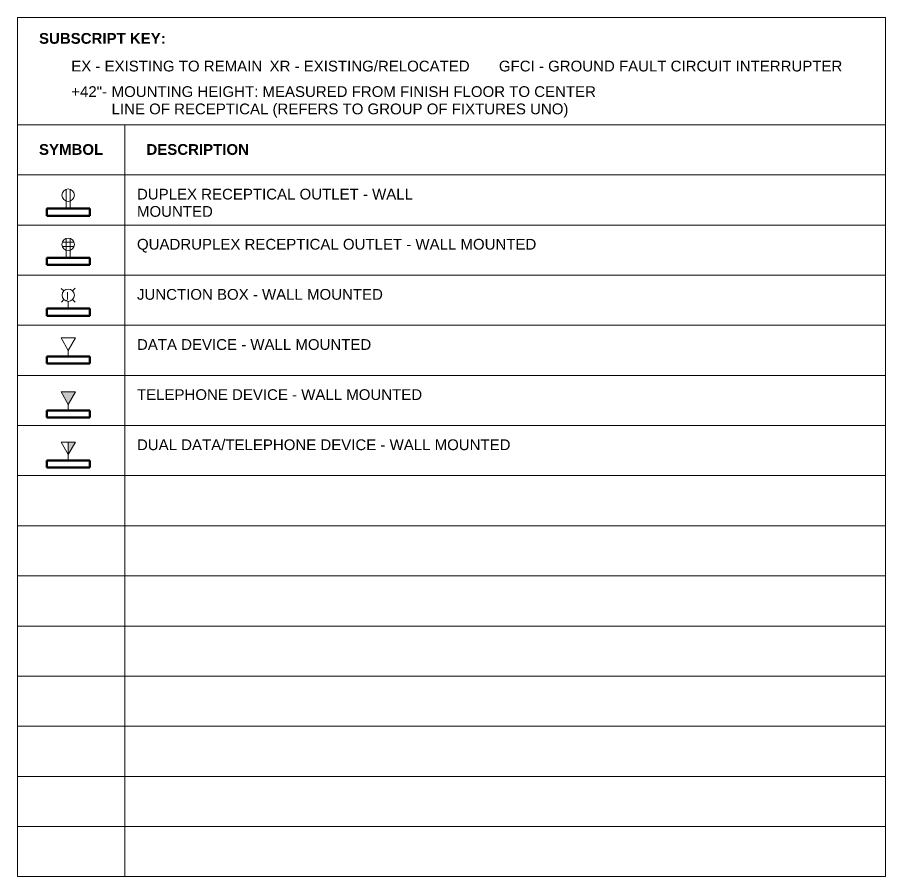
# Model space of a CAD drawing. Header units: inches. Extents: x 1 to 5284, y -575 to 1641.
# Drawn here: x 1 to 729, y -527 to 193 of the extents above; entities that cross this region are included whole.
import ezdxf

# ---------------------------------------------------------------- set-up
doc = ezdxf.new("R2010")
doc.units = ezdxf.units.IN
doc.header["$MEASUREMENT"] = 0
for name, color, linetype, lineweight in [('A-ANNO-NOTE', 131, 'Continuous', 20), ('A-DETL-THIN', 151, 'Continuous', 9), ('A-WALL', 113, 'Continuous', 50), ('G-ANNO-TEXT', 231, 'Continuous', 9)]:
    doc.layers.add(name, color=color, linetype=linetype, lineweight=lineweight)
doc.styles.add('Arial', font='arial.ttf', dxfattribs={"height": 9})
doc.styles.add('Arial_B', font='arialbd.ttf', dxfattribs={"height": 9})
doc.styles.add('Tahoma', font='tahoma.ttf', dxfattribs={"height": 6})

# ---------------------------------------------------------------- blocks, each defined once
blk = doc.blocks.new('Family - ___-132026-_A1006 - Tel_Data_Elec Legend')
at = {"layer": 'A-ANNO-NOTE'}
for p, q in [((42.34, 33.03), (42.34, 49.23)), ((45.82, 33.03), (45.82, 49.23))]:
    blk.add_line(p, q, dxfattribs=at)
blk.add_circle((44.08, 44.28), 5.25, dxfattribs=at)
at = {"layer": 'A-WALL'}
for p, q in [((62.09, 33.03), (26.09, 33.03)), ((26.09, 33.03), (26.09, 27.03)), ((62.09, 27.03), (62.09, 33.03)), ((26.09, 27.03), (62.09, 27.03))]:
    blk.add_line(p, q, dxfattribs=at)
blk = doc.blocks.new('Family - ___-132060-_A1006 - Tel_Data_Elec Legend')
at = {"layer": 'A-ANNO-NOTE'}
for p, q in [((40.4, -35.93), (38.28, -33.81)), ((47.7, -35.87), (49.82, -33.74)), ((40.47, -43.23), (38.34, -45.35)), ((47.76, -43.16), (49.89, -45.29)), ((44.08, -50.79), (44.08, -44.7))]:
    blk.add_line(p, q, dxfattribs=at)
blk.add_circle((44.08, -39.55), 5.16, dxfattribs=at)
at = {"layer": 'A-WALL'}
for p, q in [((62.09, -50.79), (26.09, -50.79)), ((26.09, -50.79), (26.09, -56.79)), ((62.09, -56.79), (62.09, -50.79)), ((26.09, -56.79), (62.09, -56.79))]:
    blk.add_line(p, q, dxfattribs=at)
at = {"layer": 'A-ANNO-NOTE', "lineweight": 9, "insert": (42.39, -36.78), "char_height": 6, "width": 3.939, "attachment_point": 1, "style": 'Tahoma'}
blk.add_mtext('J', dxfattribs=at)
blk = doc.blocks.new('Family - ___-132090-_A1006 - Tel_Data_Elec Legend')
at = {"layer": 'A-ANNO-NOTE'}
for p, q in [((42.34, -8.21), (42.34, 7.99)), ((45.82, -8.21), (45.82, 7.99)), ((49.03, 4.78), (39.13, 4.78)), ((49.03, 1.29), (39.13, 1.29))]:
    blk.add_line(p, q, dxfattribs=at)
blk.add_circle((44.08, 3.03), 5.25, dxfattribs=at)
at = {"layer": 'A-WALL'}
for p, q in [((62.09, -8.21), (26.09, -8.21)), ((26.09, -8.21), (26.09, -14.21)), ((26.09, -14.21), (62.09, -14.21)), ((62.09, -14.21), (62.09, -8.21))]:
    blk.add_line(p, q, dxfattribs=at)
blk = doc.blocks.new('Family - ___-132120-_A1006 - Tel_Data_Elec Legend')
at = {"layer": 'A-ANNO-NOTE', "lineweight": 9}
blk.add_hatch(color=256, dxfattribs=at).paths.add_polyline_path([(44.08, -131.11), (50.08, -120.65), (38.08, -120.65)], flags=0)
at = {"layer": 'A-ANNO-NOTE'}
for p, q in [((38.08, -120.65), (44.08, -131.11)), ((50.08, -120.65), (38.08, -120.65)), ((44.08, -131.11), (38.08, -120.65)), ((50.08, -120.65), (38.08, -120.65)), ((44.08, -131.11), (50.08, -120.65)), ((44.08, -131.11), (50.08, -120.65)), ((44.08, -136.03), (44.08, -131.11))]:
    blk.add_line(p, q, dxfattribs=at)
at = {"layer": 'A-WALL'}
for p, q in [((62.09, -136.03), (26.09, -136.03)), ((26.09, -136.03), (26.09, -142.03)), ((62.09, -142.03), (62.09, -136.03)), ((26.09, -142.03), (62.09, -142.03))]:
    blk.add_line(p, q, dxfattribs=at)
blk = doc.blocks.new('Family - ___-132150-_A1006 - Tel_Data_Elec Legend')
at = {"layer": 'A-ANNO-NOTE'}
for p, q in [((44.08, -85.86), (38.08, -75.4)), ((50.08, -75.4), (38.08, -75.4)), ((44.08, -85.86), (50.08, -75.4)), ((44.08, -90.78), (44.08, -85.86))]:
    blk.add_line(p, q, dxfattribs=at)
at = {"layer": 'A-WALL'}
for p, q in [((62.09, -90.78), (26.09, -90.78)), ((26.09, -90.78), (26.09, -96.78)), ((62.09, -96.78), (62.09, -90.78)), ((26.09, -96.78), (62.09, -96.78))]:
    blk.add_line(p, q, dxfattribs=at)
blk = doc.blocks.new('Family - ___-132180-_A1006 - Tel_Data_Elec Legend')
at = {"layer": 'A-ANNO-NOTE', "lineweight": 9}
blk.add_hatch(color=256, dxfattribs=at).paths.add_polyline_path([(44.09, -173.1), (50.09, -162.64), (44.09, -162.64)], flags=0)
at = {"layer": 'A-ANNO-NOTE'}
for p, q in [((44.09, -173.1), (38.09, -162.64)), ((50.09, -162.64), (38.09, -162.64)), ((50.09, -162.64), (44.09, -162.64)), ((44.09, -162.64), (44.09, -173.1)), ((44.09, -173.1), (50.09, -162.64)), ((44.09, -178.02), (44.09, -162.64)), ((44.09, -173.1), (50.09, -162.64))]:
    blk.add_line(p, q, dxfattribs=at)
at = {"layer": 'A-WALL'}
for p, q in [((62.09, -178.02), (26.09, -178.02)), ((26.09, -178.02), (26.09, -184.02)), ((62.09, -184.02), (62.09, -178.02)), ((26.09, -184.02), (62.09, -184.02))]:
    blk.add_line(p, q, dxfattribs=at)

msp = doc.modelspace()

# ---------------------------------------------------------------- linework, layer by layer
at = {"layer": 'A-DETL-THIN'}
for p, q in [((1.48, 193.26), (728.97, 193.26)), ((1.48, -526.74), (1.48, 193.26)), ((728.97, 193.26), (728.97, -526.74)), ((1.48, 103.26), (728.97, 103.26)), ((91.48, -526.74), (91.48, 103.26)), ((1.48, 61.26), (728.97, 61.26)), ((1.48, 19.26), (728.97, 19.26)), ((1.48, -22.74), (728.97, -22.74)), ((1.48, -64.74), (728.97, -64.74)), ((1.48, -106.74), (728.97, -106.74)), ((1.48, -148.74), (728.97, -148.74)), ((1.48, -190.74), (728.97, -190.74)), ((1.48, -232.74), (728.97, -232.74)), ((1.48, -274.74), (728.97, -274.74)), ((1.48, -316.74), (728.97, -316.74)), ((1.48, -358.74), (728.97, -358.74)), ((1.48, -400.74), (728.97, -400.74)), ((1.48, -442.74), (728.97, -442.74)), ((1.48, -484.74), (728.97, -484.74)), ((1.48, -484.74), (728.97, -484.74)), ((728.97, -526.74), (1.48, -526.74))]:
    msp.add_line(p, q, dxfattribs=at)

# ---------------------------------------------------------------- block references
at = {"lineweight": 13}
for name in ['Family - ___-132026-_A1006 - Tel_Data_Elec Legend', 'Family - ___-132090-_A1006 - Tel_Data_Elec Legend', 'Family - ___-132060-_A1006 - Tel_Data_Elec Legend', 'Family - ___-132150-_A1006 - Tel_Data_Elec Legend', 'Family - ___-132120-_A1006 - Tel_Data_Elec Legend', 'Family - ___-132180-_A1006 - Tel_Data_Elec Legend']:
    msp.add_blockref(name, (0, 0), dxfattribs=at)

# ---------------------------------------------------------------- texts
at = {"layer": 'G-ANNO-TEXT', "color": 7, "char_height": 9, "attachment_point": 1}
for s, insert, width, style in [('SUBSCRIPT KEY:', (19.61, 180.14), 130.29, 'Arial_B'), ('EX - EXISTING TO REMAIN', (46.61, 156.94), 195.132, 'Arial'), ('XR - EXISTING/RELOCATED', (212.79, 156.94), 204.828, 'Arial'), ('GFCI - GROUND FAULT CIRCUIT INTERRUPTER', (404.95, 156.94), 352.692, 'Arial'), ('+42"-', (46.61, 135.55), 36.663, 'Arial'), ('MOUNTING HEIGHT: MEASURED FROM FINISH FLOOR TO CENTER ', (80.43, 135.55), 502.677, 'Arial'), ('LINE OF RECEPTICAL (REFERS TO GROUP OF FIXTURES UNO)', (80.43, 121.05), 469.347, 'Arial'), ('SYMBOL', (19.61, 87.06), 66.054, 'Arial_B'), ('DESCRIPTION', (109.61, 87.06), 105.444, 'Arial_B'), ('DUPLEX RECEPTICAL OUTLET - WALL ', (101.7, 49.64), 287.85, 'Arial'), ('MOUNTED', (101.7, 35.14), 78.477, 'Arial'), ('QUADRUPLEX RECEPTICAL OUTLET - WALL MOUNTED', (101.7, 7.64), 411.171, 'Arial'), ('JUNCTION BOX - WALL MOUNTED', (101.7, -34.36), 253.611, 'Arial'), ('DATA DEVICE - WALL MOUNTED', (101.7, -76.36), 241.491, 'Arial'), ('TELEPHONE DEVICE - WALL MOUNTED', (101.7, -118.36), 293.91, 'Arial'), ('DUAL DATA/TELEPHONE DEVICE - WALL MOUNTED', (101.7, -160.36), 384.81, 'Arial')]:
    msp.add_mtext(s, dxfattribs=dict(at, insert=insert, width=width, style=style))

doc.saveas('drawing.dxf')
